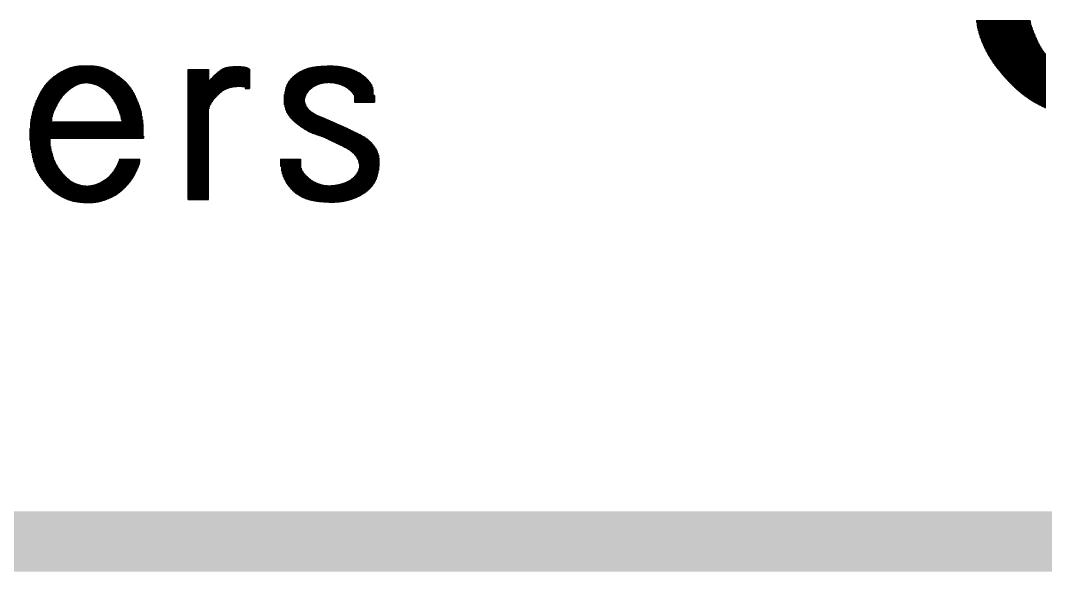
# Model space of a CAD drawing. Extents: x -58 to 5689, y 67 to 4123.
# Drawn here: x 5394.2 to 5479.4, y 262.1 to 307.9 of the extents above; entities that cross this region are included whole.
import ezdxf
from ezdxf.enums import TextEntityAlignment as Align

# ---------------------------------------------------------------- set-up
doc = ezdxf.new("R2010")
doc.units = 0
doc.header["$LTSCALE"] = 30
doc.header["$MEASUREMENT"] = 0
doc.layers.get('0').update_dxf_attribs({"linetype": 'CONTINUOUS'})
doc.layers.add('RLA-FORMATO', color=7, linetype='CONTINUOUS')
doc.layers.add('RLA-LOGO', color=7, linetype='CONTINUOUS')
doc.styles.add('ROMAND', font='romand', dxfattribs={"height": 31.5})
doc.styles.add('ROMANS', font='romans.shx', dxfattribs={"height": 11.25})

# ---------------------------------------------------------------- blocks, each defined once
blk = doc.blocks.new('A$C459C3EB4')
at = {"layer": 'RLA-LOGO', "color": 8, "true_color": 0x707070}
for p, q in [((584.284, -61.384), (588.748, -61.384)), ((584.298, -61.384), (584.298, -61.554)), ((584.343, -61.384), (584.343, -61.851)), ((584.388, -61.384), (584.388, -62.063)), ((584.433, -61.384), (584.433, -62.242)), ((584.478, -61.384), (584.478, -62.403)), ((584.523, -61.384), (584.523, -62.552)), ((584.568, -61.384), (584.568, -62.691)), ((584.613, -61.384), (584.613, -62.823)), ((584.658, -61.384), (584.658, -62.947)), ((584.703, -61.384), (584.703, -63.065)), ((584.748, -61.384), (584.748, -63.179)), ((584.793, -61.384), (584.793, -63.287)), ((584.838, -61.384), (584.838, -63.392)), ((584.883, -61.384), (584.883, -63.493)), ((584.928, -61.384), (584.928, -63.591)), ((584.973, -61.384), (584.973, -63.686)), ((585.018, -61.384), (585.018, -63.778)), ((585.063, -61.384), (585.063, -63.868)), ((585.108, -61.384), (585.108, -63.955)), ((585.153, -61.384), (585.153, -64.04)), ((585.198, -61.384), (585.198, -64.123)), ((585.243, -61.384), (585.243, -64.204)), ((585.288, -61.384), (585.288, -64.284)), ((585.333, -61.384), (585.333, -64.361)), ((585.378, -61.384), (585.378, -64.437)), ((585.423, -61.384), (585.423, -64.511)), ((585.468, -61.384), (585.468, -64.584)), ((585.513, -61.384), (585.513, -64.655)), ((585.558, -61.384), (585.558, -64.724)), ((585.603, -61.384), (585.603, -64.792)), ((585.648, -61.384), (585.648, -64.859)), ((585.693, -61.384), (585.693, -64.925)), ((585.738, -61.384), (585.738, -64.989)), ((585.783, -61.384), (585.783, -65.052)), ((585.828, -61.384), (585.828, -65.115)), ((585.873, -61.384), (585.873, -65.176)), ((585.918, -61.384), (585.918, -65.236)), ((585.963, -61.384), (585.963, -65.296)), ((586.008, -61.384), (586.008, -65.354)), ((586.053, -61.384), (586.053, -65.412)), ((586.098, -61.384), (586.098, -65.469)), ((586.143, -61.384), (586.143, -65.526)), ((586.188, -61.384), (586.188, -65.581)), ((586.233, -61.384), (586.233, -65.636)), ((586.278, -61.384), (586.278, -65.691)), ((586.323, -61.384), (586.323, -65.745)), ((586.368, -61.384), (586.368, -65.798)), ((586.413, -61.384), (586.413, -65.85)), ((586.458, -61.384), (586.458, -65.903)), ((586.503, -61.384), (586.503, -65.954)), ((586.548, -61.384), (586.548, -66.005)), ((586.593, -61.384), (586.593, -66.056)), ((586.638, -61.384), (586.638, -66.106)), ((586.683, -61.384), (586.683, -66.156)), ((586.728, -61.384), (586.728, -66.206)), ((586.773, -61.384), (586.773, -66.255)), ((586.818, -61.384), (586.818, -66.303)), ((586.863, -61.384), (586.863, -66.352)), ((586.908, -61.384), (586.908, -66.4)), ((586.953, -61.384), (586.953, -66.448)), ((586.998, -61.384), (586.998, -66.495)), ((587.043, -61.384), (587.043, -66.542)), ((587.088, -61.384), (587.088, -66.588)), ((587.133, -61.384), (587.133, -66.634)), ((587.178, -61.384), (587.178, -66.68)), ((587.223, -61.384), (587.223, -66.725)), ((587.268, -61.384), (587.268, -66.77)), ((587.313, -61.384), (587.313, -66.815)), ((587.358, -61.384), (587.358, -66.859)), ((587.403, -61.384), (587.403, -66.902)), ((587.448, -61.384), (587.448, -66.945)), ((587.493, -61.384), (587.493, -66.988)), ((587.538, -61.384), (587.538, -67.03)), ((587.583, -61.384), (587.583, -67.071)), ((587.628, -61.384), (587.628, -67.112)), ((587.673, -61.384), (587.673, -67.153)), ((587.718, -61.384), (587.718, -67.193)), ((587.763, -61.384), (587.763, -67.233)), ((587.808, -61.384), (587.808, -67.272)), ((587.853, -61.384), (587.853, -67.31)), ((587.898, -61.384), (587.898, -67.348)), ((587.943, -61.384), (587.943, -67.386)), ((587.988, -61.384), (587.988, -67.423)), ((588.033, -61.384), (588.033, -67.459)), ((588.078, -61.384), (588.078, -67.495)), ((588.123, -61.384), (588.123, -67.53)), ((588.168, -61.384), (588.168, -67.565)), ((588.213, -61.384), (588.213, -67.599)), ((588.258, -61.384), (588.258, -67.633)), ((588.303, -61.384), (588.303, -67.667)), ((588.348, -61.384), (588.348, -67.699)), ((588.393, -61.384), (588.393, -67.732)), ((588.438, -61.384), (588.438, -67.764)), ((588.483, -61.384), (588.483, -67.796)), ((588.528, -61.384), (588.528, -67.827)), ((588.573, -61.384), (588.573, -67.858)), ((588.618, -61.384), (588.618, -67.888)), ((588.663, -61.384), (588.663, -67.918)), ((588.708, -61.384), (588.708, -67.948)), ((588.753, -61.418), (588.753, -67.977)), ((588.798, -61.641), (588.798, -68.006)), ((588.843, -61.808), (588.843, -68.034)), ((588.888, -61.95), (588.888, -68.063)), ((588.933, -62.078), (588.933, -68.09)), ((588.978, -62.197), (588.978, -68.118)), ((589.023, -62.31), (589.023, -68.145)), ((589.068, -62.419), (589.068, -68.172)), ((589.113, -62.526), (589.113, -68.198)), ((589.158, -62.632), (589.158, -68.225)), ((589.203, -62.737), (589.203, -68.25)), ((589.248, -62.841), (589.248, -68.276)), ((589.293, -62.943), (589.293, -68.301)), ((589.338, -63.042), (589.338, -68.326)), ((589.383, -63.139), (589.383, -68.351)), ((589.428, -63.232), (589.428, -68.375)), ((589.473, -63.323), (589.473, -68.4)), ((589.518, -63.41), (589.518, -68.423)), ((589.563, -63.494), (589.563, -68.447)), ((589.608, -63.575), (589.608, -68.47)), ((589.653, -63.652), (589.653, -68.493)), ((589.698, -63.726), (589.698, -68.516)), ((589.743, -63.797), (589.743, -68.539)), ((589.788, -63.864), (589.788, -68.561)), ((589.833, -63.929), (589.833, -68.583)), ((589.878, -63.991), (589.878, -68.605)), ((589.923, -64.051), (589.923, -68.626)), ((589.968, -64.109), (589.968, -68.648)), ((590.013, -64.164), (590.013, -68.669)), ((508.095, -65.664), (508.095, -67.888)), ((508.14, -65.638), (508.14, -67.826)), ((508.185, -65.613), (508.185, -67.767)), ((508.23, -65.589), (508.23, -67.711)), ((508.275, -65.565), (508.275, -67.657)), ((508.32, -65.542), (508.32, -67.605)), ((508.365, -65.519), (508.365, -67.556)), ((508.41, -65.497), (508.41, -67.508)), ((508.455, -65.475), (508.455, -67.462)), ((508.5, -65.454), (508.5, -67.417)), ((508.545, -65.434), (508.545, -67.374)), ((508.59, -65.414), (508.59, -67.333)), ((508.635, -65.395), (508.635, -67.292)), ((508.68, -65.376), (508.68, -67.254)), ((508.725, -65.358), (508.725, -67.216)), ((508.77, -65.341), (508.77, -67.18)), ((508.815, -65.324), (508.815, -67.145)), ((508.86, -65.308), (508.86, -67.111)), ((508.905, -65.293), (508.905, -67.077)), ((508.95, -65.278), (508.95, -67.045)), ((508.995, -65.265), (508.995, -67.014)), ((509.04, -65.251), (509.04, -66.984)), ((509.085, -65.239), (509.085, -66.955)), ((509.13, -65.227), (509.13, -66.927)), ((509.175, -65.216), (509.175, -66.9)), ((509.22, -65.206), (509.22, -66.874)), ((509.265, -65.196), (509.265, -66.85)), ((509.31, -65.187), (509.31, -66.826)), ((509.355, -65.178), (509.355, -66.803)), ((509.4, -65.17), (509.4, -66.782)), ((509.445, -65.163), (509.445, -66.762)), ((509.49, -65.156), (509.49, -66.743)), ((509.535, -65.15), (509.535, -66.725)), ((509.58, -65.145), (509.58, -66.709)), ((509.625, -65.14), (509.625, -66.693)), ((509.67, -65.135), (509.67, -66.679)), ((509.715, -65.131), (509.715, -66.667)), ((509.76, -65.127), (509.76, -66.655)), ((509.805, -65.124), (509.805, -66.645)), ((509.85, -65.121), (509.85, -66.636)), ((509.895, -65.119), (509.895, -66.629)), ((509.94, -65.117), (509.94, -66.622)), ((509.985, -65.116), (509.985, -66.617)), ((510.03, -65.115), (510.03, -66.612)), ((510.075, -65.114), (510.075, -66.609)), ((510.12, -65.114), (510.12, -66.607)), ((510.165, -65.114), (510.165, -66.606)), ((510.21, -65.114), (510.21, -66.606)), ((510.255, -65.115), (510.255, -66.606)), ((510.3, -65.116), (510.3, -66.608)), ((510.345, -65.117), (510.345, -66.611)), ((510.39, -65.119), (510.39, -66.614)), ((510.435, -65.12), (510.435, -66.619)), ((510.48, -65.122), (510.48, -66.624)), ((510.525, -65.124), (510.525, -66.63)), ((510.57, -65.126), (510.57, -66.637)), ((510.615, -65.129), (510.615, -66.645)), ((510.66, -65.131), (510.66, -66.654)), ((510.705, -65.134), (510.705, -66.664)), ((510.75, -65.138), (510.75, -66.675)), ((510.795, -65.141), (510.795, -66.686)), ((510.84, -65.145), (510.84, -66.698)), ((510.885, -65.149), (510.885, -66.712)), ((510.93, -65.154), (510.93, -66.726)), ((510.975, -65.159), (510.975, -66.741)), ((511.02, -65.165), (511.02, -66.757)), ((511.065, -65.171), (511.065, -66.774)), ((511.11, -65.178), (511.11, -66.792)), ((511.155, -65.185), (511.155, -66.811)), ((511.2, -65.193), (511.2, -66.831)), ((511.245, -65.202), (511.245, -66.852)), ((511.29, -65.211), (511.29, -66.874)), ((511.335, -65.221), (511.335, -66.897)), ((511.38, -65.232), (511.38, -66.922)), ((511.425, -65.244), (511.425, -66.947)), ((511.47, -65.256), (511.47, -66.974)), ((511.515, -65.27), (511.515, -67.002)), ((511.56, -65.284), (511.56, -67.032)), ((511.605, -65.298), (511.605, -67.063)), ((511.65, -65.314), (511.65, -67.095)), ((511.695, -65.33), (511.695, -67.129)), ((511.74, -65.347), (511.74, -67.164)), ((511.785, -65.365), (511.785, -67.201)), ((511.83, -65.384), (511.83, -67.239)), ((511.875, -65.403), (511.875, -67.279)), ((511.92, -65.423), (511.92, -67.321)), ((511.965, -65.444), (511.965, -67.364)), ((512.01, -65.465), (512.01, -67.409)), ((512.055, -65.488), (512.055, -67.456)), ((512.1, -65.51), (512.1, -67.505)), ((512.145, -65.534), (512.145, -67.556)), ((512.19, -65.558), (512.19, -67.608)), ((512.235, -65.583), (512.235, -67.663)), ((512.28, -65.608), (512.28, -67.72)), ((512.325, -65.635), (512.325, -67.779)), ((512.37, -65.661), (512.37, -67.84)), ((518.703, -76.288), (518.703, -65.452)), ((518.703, -65.452), (520.385, -65.452)), ((518.708, -65.452), (518.708, -76.288)), ((518.753, -65.452), (518.753, -76.288)), ((518.798, -65.452), (518.798, -76.288)), ((518.843, -65.452), (518.843, -76.288)), ((518.888, -65.452), (518.888, -76.288)), ((518.933, -65.452), (518.933, -76.288)), ((518.978, -65.452), (518.978, -76.288)), ((519.023, -65.452), (519.023, -76.288)), ((519.068, -65.452), (519.068, -76.288)), ((519.113, -65.452), (519.113, -76.288)), ((519.158, -65.452), (519.158, -76.288)), ((519.203, -65.452), (519.203, -76.288)), ((519.248, -65.452), (519.248, -76.288)), ((519.293, -65.452), (519.293, -76.288)), ((519.338, -65.452), (519.338, -76.288)), ((519.383, -65.452), (519.383, -76.288)), ((519.428, -65.452), (519.428, -76.288)), ((519.473, -65.452), (519.473, -76.288)), ((519.518, -65.452), (519.518, -76.288)), ((519.563, -65.452), (519.563, -76.288)), ((519.608, -65.452), (519.608, -76.288)), ((519.653, -65.452), (519.653, -76.288)), ((519.698, -65.452), (519.698, -76.288)), ((519.743, -65.452), (519.743, -76.288)), ((519.788, -65.452), (519.788, -76.288)), ((519.833, -65.452), (519.833, -76.288)), ((519.878, -65.452), (519.878, -76.288)), ((519.923, -65.452), (519.923, -76.288)), ((519.968, -65.452), (519.968, -76.288)), ((520.013, -65.452), (520.013, -76.288)), ((520.058, -65.452), (520.058, -76.288)), ((520.103, -65.452), (520.103, -76.288)), ((520.148, -65.452), (520.148, -76.288)), ((520.193, -65.452), (520.193, -76.288)), ((520.238, -65.452), (520.238, -76.288)), ((520.283, -65.452), (520.283, -76.288)), ((520.328, -65.452), (520.328, -76.288)), ((520.373, -65.452), (520.373, -76.288)), ((520.385, -65.452), (520.385, -66.502)), ((521.183, -65.666), (521.183, -67.574)), ((521.228, -65.63), (521.228, -67.531)), ((521.273, -65.595), (521.273, -67.49)), ((521.318, -65.561), (521.318, -67.45)), ((521.363, -65.528), (521.363, -67.411)), ((521.408, -65.497), (521.408, -67.374)), ((521.453, -65.466), (521.453, -67.339)), ((521.498, -65.437), (521.498, -67.305)), ((521.543, -65.41), (521.543, -67.273)), ((521.588, -65.385), (521.588, -67.243)), ((521.633, -65.361), (521.633, -67.215)), ((521.678, -65.34), (521.678, -67.188)), ((521.723, -65.322), (521.723, -67.163)), ((521.768, -65.305), (521.768, -67.14)), ((521.813, -65.29), (521.813, -67.118)), ((521.858, -65.277), (521.858, -67.098)), ((521.903, -65.266), (521.903, -67.08)), ((521.948, -65.256), (521.948, -67.062)), ((521.993, -65.247), (521.993, -67.046)), ((522.038, -65.238), (522.038, -67.031)), ((522.083, -65.231), (522.083, -67.018)), ((522.128, -65.225), (522.128, -67.005)), ((522.173, -65.219), (522.173, -66.994)), ((522.218, -65.214), (522.218, -66.983)), ((522.263, -65.209), (522.263, -66.974)), ((522.308, -65.205), (522.308, -66.965)), ((522.353, -65.201), (522.353, -66.957)), ((522.398, -65.198), (522.398, -66.95)), ((522.443, -65.195), (522.443, -66.943)), ((522.488, -65.193), (522.488, -66.937)), ((522.533, -65.191), (522.533, -66.932)), ((522.578, -65.189), (522.578, -66.927)), ((522.623, -65.188), (522.623, -66.923)), ((522.668, -65.187), (522.668, -66.919)), ((522.713, -65.187), (522.713, -66.916)), ((522.758, -65.187), (522.758, -66.913)), ((522.803, -65.188), (522.803, -66.911)), ((522.848, -65.189), (522.848, -66.909)), ((522.893, -65.19), (522.893, -66.908)), ((522.938, -65.192), (522.938, -66.907)), ((522.983, -65.194), (522.983, -66.907)), ((523.028, -65.197), (523.028, -66.908)), ((523.073, -65.2), (523.073, -66.909)), ((523.118, -65.203), (523.118, -66.911)), ((523.163, -65.208), (523.163, -66.913)), ((523.208, -65.213), (523.208, -66.917)), ((523.253, -65.218), (523.253, -66.921)), ((523.298, -65.224), (523.298, -66.926)), ((523.343, -65.232), (523.343, -66.933)), ((523.388, -65.24), (523.388, -66.943)), ((523.433, -65.249), (523.433, -66.955)), ((523.478, -65.26), (523.478, -67.051)), ((523.523, -65.272), (523.523, -67.051)), ((523.568, -65.286), (523.568, -67.051)), ((523.613, -65.304), (523.613, -67.051)), ((523.658, -65.326), (523.658, -67.051)), ((523.703, -65.354), (523.703, -67.051)), ((523.748, -65.388), (523.748, -67.051)), ((523.793, -65.429), (523.793, -67.051)), ((523.796, -67.051), (523.796, -65.431)), ((527.961, -65.661), (527.961, -70.155)), ((528.006, -65.635), (528.006, -70.189)), ((528.051, -65.61), (528.051, -70.222)), ((528.096, -65.586), (528.096, -70.255)), ((528.141, -65.562), (528.141, -70.287)), ((528.186, -65.54), (528.186, -70.318)), ((528.231, -65.518), (528.231, -70.349)), ((528.276, -65.497), (528.276, -70.379)), ((528.321, -65.477), (528.321, -70.409)), ((528.366, -65.458), (528.366, -70.438)), ((528.411, -65.439), (528.411, -67.844)), ((528.456, -65.422), (528.456, -67.668)), ((528.501, -65.405), (528.501, -67.559)), ((528.546, -65.389), (528.546, -67.474)), ((528.591, -65.373), (528.591, -67.402)), ((528.636, -65.358), (528.636, -67.34)), ((528.681, -65.345), (528.681, -67.284)), ((528.726, -65.331), (528.726, -67.234)), ((528.771, -65.319), (528.771, -67.187)), ((528.816, -65.307), (528.816, -67.144)), ((528.861, -65.296), (528.861, -67.104)), ((528.906, -65.285), (528.906, -67.067)), ((528.951, -65.275), (528.951, -67.031)), ((528.996, -65.266), (528.996, -66.998)), ((529.041, -65.257), (529.041, -66.967)), ((529.086, -65.249), (529.086, -66.937)), ((529.131, -65.241), (529.131, -66.909)), ((529.176, -65.233), (529.176, -66.883)), ((529.221, -65.226), (529.221, -66.858)), ((529.266, -65.22), (529.266, -66.834)), ((529.311, -65.214), (529.311, -66.812)), ((529.356, -65.208), (529.356, -66.791)), ((529.401, -65.202), (529.401, -66.772)), ((529.446, -65.197), (529.446, -66.753)), ((529.491, -65.192), (529.491, -66.736)), ((529.536, -65.188), (529.536, -66.719)), ((529.581, -65.184), (529.581, -66.704)), ((529.626, -65.18), (529.626, -66.69)), ((529.671, -65.176), (529.671, -66.677)), ((529.716, -65.172), (529.716, -66.665)), ((529.761, -65.169), (529.761, -66.653)), ((529.806, -65.165), (529.806, -66.643)), ((529.851, -65.162), (529.851, -66.633)), ((529.896, -65.159), (529.896, -66.625)), ((529.941, -65.157), (529.941, -66.617)), ((529.986, -65.154), (529.986, -66.61)), ((530.031, -65.151), (530.031, -66.604)), ((530.076, -65.149), (530.076, -66.599)), ((530.121, -65.147), (530.121, -66.594)), ((530.166, -65.145), (530.166, -66.59)), ((530.211, -65.143), (530.211, -66.587)), ((530.256, -65.142), (530.256, -66.585)), ((530.301, -65.141), (530.301, -66.583)), ((530.346, -65.14), (530.346, -66.582)), ((530.391, -65.139), (530.391, -66.582)), ((530.436, -65.138), (530.436, -66.583)), ((530.481, -65.138), (530.481, -66.584)), ((530.526, -65.138), (530.526, -66.586)), ((530.571, -65.139), (530.571, -66.588)), ((530.616, -65.139), (530.616, -66.592)), ((530.661, -65.14), (530.661, -66.596)), ((530.706, -65.141), (530.706, -66.6)), ((530.751, -65.143), (530.751, -66.605)), ((530.796, -65.145), (530.796, -66.611)), ((530.841, -65.147), (530.841, -66.618)), ((530.886, -65.15), (530.886, -66.625)), ((530.931, -65.153), (530.931, -66.633)), ((530.976, -65.156), (530.976, -66.641)), ((531.021, -65.16), (531.021, -66.65)), ((531.066, -65.164), (531.066, -66.66)), ((531.111, -65.169), (531.111, -66.67)), ((531.156, -65.174), (531.156, -66.682)), ((531.201, -65.179), (531.201, -66.693)), ((531.246, -65.185), (531.246, -66.706)), ((531.291, -65.191), (531.291, -66.719)), ((531.336, -65.197), (531.336, -66.733)), ((531.381, -65.204), (531.381, -66.748)), ((531.426, -65.211), (531.426, -66.764)), ((531.471, -65.219), (531.471, -66.78)), ((531.516, -65.227), (531.516, -66.798)), ((531.561, -65.235), (531.561, -66.817)), ((531.606, -65.244), (531.606, -66.837)), ((531.651, -65.254), (531.651, -66.858)), ((531.696, -65.263), (531.696, -66.88)), ((531.741, -65.274), (531.741, -66.903)), ((531.786, -65.284), (531.786, -66.928)), ((531.831, -65.295), (531.831, -66.955)), ((531.876, -65.307), (531.876, -66.983)), ((531.921, -65.319), (531.921, -67.012)), ((531.966, -65.331), (531.966, -67.044)), ((532.011, -65.344), (532.011, -67.077)), ((532.056, -65.357), (532.056, -67.113)), ((532.101, -65.371), (532.101, -67.151)), ((532.146, -65.385), (532.146, -67.191)), ((532.191, -65.4), (532.191, -67.234)), ((532.236, -65.415), (532.236, -67.279)), ((532.281, -65.431), (532.281, -67.328)), ((532.326, -65.447), (532.326, -67.379)), ((532.371, -65.464), (532.371, -67.434)), ((532.416, -65.482), (532.416, -67.493)), ((532.461, -65.5), (532.461, -67.557)), ((532.506, -65.519), (532.506, -67.627)), ((532.551, -65.538), (532.551, -67.706)), ((532.596, -65.559), (532.596, -68.176)), ((532.641, -65.58), (532.641, -68.176)), ((532.686, -65.601), (532.686, -68.176)), ((532.731, -65.624), (532.731, -68.176)), ((532.776, -65.647), (532.776, -68.176)), ((507.015, -66.505), (507.015, -75.187)), ((507.06, -66.458), (507.06, -75.235)), ((507.105, -66.413), (507.105, -75.281)), ((507.15, -66.369), (507.15, -75.327)), ((507.195, -66.326), (507.195, -75.371)), ((507.24, -66.285), (507.24, -71.179)), ((507.285, -66.244), (507.285, -71.179)), ((507.33, -66.205), (507.33, -69.722)), ((507.375, -66.167), (507.375, -69.408)), ((507.42, -66.129), (507.42, -69.228)), ((507.465, -66.093), (507.465, -69.091)), ((507.51, -66.057), (507.51, -68.975)), ((507.555, -66.023), (507.555, -68.872)), ((507.6, -65.989), (507.6, -68.776)), ((507.645, -65.956), (507.645, -68.684)), ((507.69, -65.923), (507.69, -68.593)), ((507.735, -65.892), (507.735, -68.503)), ((507.78, -65.861), (507.78, -68.415)), ((507.825, -65.831), (507.825, -68.33)), ((507.87, -65.801), (507.87, -68.248)), ((507.915, -65.773), (507.915, -68.169)), ((507.96, -65.744), (507.96, -68.094)), ((508.005, -65.717), (508.005, -68.022)), ((508.05, -65.69), (508.05, -67.953)), ((512.415, -65.689), (512.415, -67.904)), ((512.46, -65.716), (512.46, -67.97)), ((512.505, -65.745), (512.505, -68.039)), ((512.55, -65.774), (512.55, -68.11)), ((512.595, -65.803), (512.595, -68.185)), ((512.64, -65.833), (512.64, -68.263)), ((512.685, -65.863), (512.685, -68.345)), ((512.73, -65.894), (512.73, -68.431)), ((512.775, -65.925), (512.775, -68.522)), ((512.82, -65.956), (512.82, -68.619)), ((512.865, -65.988), (512.865, -68.722)), ((512.91, -66.021), (512.91, -68.834)), ((512.955, -66.054), (512.955, -68.956)), ((513, -66.087), (513, -69.092)), ((513.045, -66.121), (513.045, -69.247)), ((513.09, -66.156), (513.09, -69.424)), ((513.135, -66.192), (513.135, -69.618)), ((513.18, -66.228), (513.18, -71.179)), ((513.225, -66.265), (513.225, -71.179)), ((513.27, -66.303), (513.27, -71.179)), ((513.315, -66.342), (513.315, -71.179)), ((513.36, -66.383), (513.36, -71.179)), ((513.405, -66.424), (513.405, -71.179)), ((513.45, -66.466), (513.45, -71.179)), ((513.495, -66.51), (513.495, -71.179)), ((520.418, -66.449), (520.418, -68.744)), ((520.463, -66.386), (520.463, -68.58)), ((520.508, -66.329), (520.508, -68.461)), ((520.553, -66.276), (520.553, -68.363)), ((520.598, -66.223), (520.598, -68.28)), ((520.643, -66.173), (520.643, -68.205)), ((520.688, -66.124), (520.688, -68.138)), ((520.733, -66.077), (520.733, -68.075)), ((520.778, -66.031), (520.778, -68.017)), ((520.823, -65.986), (520.823, -67.961)), ((520.868, -65.942), (520.868, -67.908)), ((520.913, -65.9), (520.913, -67.857)), ((520.958, -65.858), (520.958, -67.807)), ((521.003, -65.818), (521.003, -67.758)), ((521.048, -65.779), (521.048, -67.711)), ((521.093, -65.74), (521.093, -67.664)), ((521.138, -65.703), (521.138, -67.618)), ((527.061, -66.462), (527.061, -69.294)), ((527.106, -66.398), (527.106, -69.357)), ((527.151, -66.339), (527.151, -69.415)), ((527.196, -66.285), (527.196, -69.47)), ((527.241, -66.234), (527.241, -69.522)), ((527.286, -66.186), (527.286, -69.572)), ((527.331, -66.141), (527.331, -69.619)), ((527.376, -66.098), (527.376, -69.664)), ((527.421, -66.057), (527.421, -69.708)), ((527.466, -66.017), (527.466, -69.751)), ((527.511, -65.979), (527.511, -69.792)), ((527.556, -65.942), (527.556, -69.831)), ((527.601, -65.906), (527.601, -69.87)), ((527.646, -65.872), (527.646, -69.908)), ((527.691, -65.839), (527.691, -69.945)), ((527.736, -65.806), (527.736, -69.982)), ((527.781, -65.775), (527.781, -70.017)), ((527.826, -65.745), (527.826, -70.052)), ((527.871, -65.716), (527.871, -70.087)), ((527.916, -65.688), (527.916, -70.121)), ((532.821, -65.671), (532.821, -68.176)), ((532.866, -65.696), (532.866, -68.176)), ((532.911, -65.722), (532.911, -68.176)), ((532.956, -65.749), (532.956, -68.176)), ((533.001, -65.777), (533.001, -68.176)), ((533.046, -65.807), (533.046, -68.176)), ((533.091, -65.837), (533.091, -68.176)), ((533.136, -65.869), (533.136, -68.176)), ((533.181, -65.901), (533.181, -68.176)), ((533.226, -65.935), (533.226, -68.176)), ((533.271, -65.971), (533.271, -68.176)), ((533.316, -66.007), (533.316, -68.176)), ((533.361, -66.045), (533.361, -68.176)), ((533.406, -66.084), (533.406, -68.176)), ((533.451, -66.125), (533.451, -68.176)), ((533.496, -66.167), (533.496, -68.176)), ((533.541, -66.21), (533.541, -68.176)), ((533.586, -66.256), (533.586, -68.176)), ((533.631, -66.303), (533.631, -68.176)), ((533.676, -66.352), (533.676, -68.176)), ((533.721, -66.404), (533.721, -68.176)), ((533.766, -66.457), (533.766, -68.176)), ((533.811, -66.514), (533.811, -68.176)), ((506.43, -67.324), (506.43, -74.44)), ((506.475, -67.245), (506.475, -74.507)), ((506.52, -67.168), (506.52, -74.572)), ((506.565, -67.094), (506.565, -74.635)), ((506.61, -67.023), (506.61, -74.697)), ((506.655, -66.955), (506.655, -74.757)), ((506.7, -66.89), (506.7, -74.815)), ((506.745, -66.828), (506.745, -74.872)), ((506.79, -66.768), (506.79, -74.928)), ((506.835, -66.711), (506.835, -74.982)), ((506.88, -66.657), (506.88, -75.035)), ((506.925, -66.605), (506.925, -75.087)), ((506.97, -66.554), (506.97, -75.137)), ((513.54, -66.556), (513.54, -71.179)), ((513.585, -66.603), (513.585, -71.179)), ((513.63, -66.652), (513.63, -71.179)), ((513.675, -66.703), (513.675, -71.179)), ((513.72, -66.756), (513.72, -71.179)), ((513.765, -66.811), (513.765, -71.179)), ((513.81, -66.868), (513.81, -71.179)), ((513.855, -66.928), (513.855, -71.179)), ((513.9, -66.99), (513.9, -71.179)), ((513.945, -67.055), (513.945, -71.179)), ((513.99, -67.123), (513.99, -71.179)), ((514.035, -67.193), (514.035, -71.179)), ((514.08, -67.267), (514.08, -71.179)), ((514.125, -67.344), (514.125, -71.179)), ((523.459, -66.965), (523.459, -67.051)), ((523.459, -67.051), (523.796, -67.051)), ((526.746, -67.279), (526.746, -68.608)), ((526.791, -67.084), (526.791, -68.756)), ((526.836, -66.932), (526.836, -68.877)), ((526.881, -66.807), (526.881, -68.98)), ((526.926, -66.702), (526.926, -69.071)), ((526.971, -66.612), (526.971, -69.153)), ((527.016, -66.532), (527.016, -69.226)), ((533.856, -66.575), (533.856, -68.176)), ((533.901, -66.641), (533.901, -68.176)), ((533.946, -66.717), (533.946, -68.176)), ((533.991, -66.807), (533.991, -68.176)), ((534.036, -66.925), (534.036, -68.176)), ((534.081, -67.108), (534.081, -68.176)), ((506.025, -68.159), (506.025, -73.671)), ((506.07, -68.052), (506.07, -73.779)), ((506.115, -67.949), (506.115, -73.88)), ((506.16, -67.851), (506.16, -73.974)), ((506.205, -67.756), (506.205, -74.062)), ((506.25, -67.665), (506.25, -74.145)), ((506.295, -67.576), (506.295, -74.223)), ((506.34, -67.49), (506.34, -74.299)), ((506.385, -67.406), (506.385, -74.371)), ((514.17, -67.424), (514.17, -71.179)), ((514.215, -67.508), (514.215, -71.179)), ((514.26, -67.596), (514.26, -71.179)), ((514.305, -67.688), (514.305, -71.179)), ((514.35, -67.786), (514.35, -71.179)), ((514.395, -67.89), (514.395, -71.179)), ((514.44, -68.001), (514.44, -71.179)), ((514.485, -68.118), (514.485, -71.179)), ((526.701, -67.554), (526.701, -68.401)), ((528.411, -68.213), (528.411, -70.467)), ((532.554, -67.712), (532.554, -68.176)), ((532.554, -68.176), (534.219, -68.176)), ((534.219, -67.612), (534.117, -67.612)), ((534.126, -67.612), (534.126, -68.176)), ((534.171, -67.612), (534.171, -68.176)), ((534.216, -67.612), (534.216, -68.176)), ((534.219, -68.176), (534.219, -67.612)), ((505.755, -68.957), (505.755, -72.805)), ((505.8, -68.798), (505.8, -72.982)), ((505.845, -68.652), (505.845, -73.144)), ((505.89, -68.516), (505.89, -73.292)), ((505.935, -68.39), (505.935, -73.429)), ((505.98, -68.271), (505.98, -73.555)), ((514.53, -68.238), (514.53, -71.179)), ((514.575, -68.353), (514.575, -71.179)), ((514.62, -68.464), (514.62, -71.179)), ((514.665, -68.578), (514.665, -71.179)), ((514.71, -68.706), (514.71, -71.179)), ((514.755, -68.863), (514.755, -71.179)), ((514.8, -69.066), (514.8, -71.179)), ((520.393, -76.288), (520.393, -68.896)), ((528.456, -68.384), (528.456, -70.494)), ((528.501, -68.488), (528.501, -70.522)), ((528.546, -68.568), (528.546, -70.548)), ((528.591, -68.635), (528.591, -70.574)), ((528.636, -68.694), (528.636, -70.598)), ((528.681, -68.746), (528.681, -70.622)), ((528.726, -68.794), (528.726, -70.646)), ((528.771, -68.837), (528.771, -70.668)), ((528.816, -68.878), (528.816, -70.69)), ((528.861, -68.916), (528.861, -70.711)), ((528.906, -68.951), (528.906, -70.731)), ((528.951, -68.985), (528.951, -70.75)), ((528.996, -69.017), (528.996, -70.769)), ((529.041, -69.047), (529.041, -70.787)), ((529.086, -69.076), (529.086, -70.804)), ((505.575, -69.872), (505.575, -71.843)), ((505.62, -69.564), (505.62, -72.15)), ((505.665, -69.329), (505.665, -72.398)), ((505.71, -69.132), (505.71, -72.612)), ((507.326, -69.828), (513.172, -69.828)), ((507.33, -69.828), (507.33, -71.179)), ((507.375, -69.828), (507.375, -71.179)), ((507.42, -69.828), (507.42, -71.179)), ((507.465, -69.828), (507.465, -71.179)), ((507.51, -69.828), (507.51, -71.179)), ((507.555, -69.828), (507.555, -71.179)), ((507.6, -69.828), (507.6, -71.179)), ((507.645, -69.828), (507.645, -71.179)), ((507.69, -69.828), (507.69, -71.179)), ((507.735, -69.828), (507.735, -71.179)), ((507.78, -69.828), (507.78, -71.179)), ((507.825, -69.828), (507.825, -71.179)), ((507.87, -69.828), (507.87, -71.179)), ((507.915, -69.828), (507.915, -71.179)), ((507.96, -69.828), (507.96, -71.179)), ((508.005, -69.828), (508.005, -71.179)), ((508.05, -69.828), (508.05, -71.179)), ((508.095, -69.828), (508.095, -71.179)), ((508.14, -69.828), (508.14, -71.179)), ((508.185, -69.828), (508.185, -71.179)), ((508.23, -69.828), (508.23, -71.179)), ((508.275, -69.828), (508.275, -71.179)), ((508.32, -69.828), (508.32, -71.179)), ((508.365, -69.828), (508.365, -71.179)), ((508.41, -69.828), (508.41, -71.179)), ((508.455, -69.828), (508.455, -71.179)), ((508.5, -69.828), (508.5, -71.179)), ((508.545, -69.828), (508.545, -71.179)), ((508.59, -69.828), (508.59, -71.179)), ((508.635, -69.828), (508.635, -71.179)), ((508.68, -69.828), (508.68, -71.179)), ((508.725, -69.828), (508.725, -71.179)), ((508.77, -69.828), (508.77, -71.179)), ((508.815, -69.828), (508.815, -71.179)), ((508.86, -69.828), (508.86, -71.179)), ((508.905, -69.828), (508.905, -71.179)), ((508.95, -69.828), (508.95, -71.179)), ((508.995, -69.828), (508.995, -71.179)), ((509.04, -69.828), (509.04, -71.179)), ((509.085, -69.828), (509.085, -71.179)), ((509.13, -69.828), (509.13, -71.179)), ((509.175, -69.828), (509.175, -71.179)), ((509.22, -69.828), (509.22, -71.179)), ((509.265, -69.828), (509.265, -71.179)), ((509.31, -69.828), (509.31, -71.179)), ((509.355, -69.828), (509.355, -71.179)), ((509.4, -69.828), (509.4, -71.179)), ((509.445, -69.828), (509.445, -71.179)), ((509.49, -69.828), (509.49, -71.179)), ((509.535, -69.828), (509.535, -71.179)), ((509.58, -69.828), (509.58, -71.179)), ((509.625, -69.828), (509.625, -71.179)), ((509.67, -69.828), (509.67, -71.179)), ((509.715, -69.828), (509.715, -71.179)), ((509.76, -69.828), (509.76, -71.179)), ((509.805, -69.828), (509.805, -71.179)), ((509.85, -69.828), (509.85, -71.179)), ((509.895, -69.828), (509.895, -71.179)), ((509.94, -69.828), (509.94, -71.179)), ((509.985, -69.828), (509.985, -71.179)), ((510.03, -69.828), (510.03, -71.179)), ((510.075, -69.828), (510.075, -71.179)), ((510.12, -69.828), (510.12, -71.179)), ((510.165, -69.828), (510.165, -71.179)), ((510.21, -69.828), (510.21, -71.179)), ((510.255, -69.828), (510.255, -71.179)), ((510.3, -69.828), (510.3, -71.179)), ((510.345, -69.828), (510.345, -71.179)), ((510.39, -69.828), (510.39, -71.179)), ((510.435, -69.828), (510.435, -71.179)), ((510.48, -69.828), (510.48, -71.179)), ((510.525, -69.828), (510.525, -71.179)), ((510.57, -69.828), (510.57, -71.179)), ((510.615, -69.828), (510.615, -71.179)), ((510.66, -69.828), (510.66, -71.179)), ((510.705, -69.828), (510.705, -71.179)), ((510.75, -69.828), (510.75, -71.179)), ((510.795, -69.828), (510.795, -71.179)), ((510.84, -69.828), (510.84, -71.179)), ((510.885, -69.828), (510.885, -71.179)), ((510.93, -69.828), (510.93, -71.179)), ((510.975, -69.828), (510.975, -71.179)), ((511.02, -69.828), (511.02, -71.179)), ((511.065, -69.828), (511.065, -71.179)), ((511.11, -69.828), (511.11, -71.179)), ((511.155, -69.828), (511.155, -71.179)), ((511.2, -69.828), (511.2, -71.179)), ((511.245, -69.828), (511.245, -71.179)), ((511.29, -69.828), (511.29, -71.179)), ((511.335, -69.828), (511.335, -71.179)), ((511.38, -69.828), (511.38, -71.179)), ((511.425, -69.828), (511.425, -71.179)), ((511.47, -69.828), (511.47, -71.179)), ((511.515, -69.828), (511.515, -71.179)), ((511.56, -69.828), (511.56, -71.179)), ((511.605, -69.828), (511.605, -71.179)), ((511.65, -69.828), (511.65, -71.179)), ((511.695, -69.828), (511.695, -71.179)), ((511.74, -69.828), (511.74, -71.179)), ((511.785, -69.828), (511.785, -71.179)), ((511.83, -69.828), (511.83, -71.179)), ((511.875, -69.828), (511.875, -71.179)), ((511.92, -69.828), (511.92, -71.179)), ((511.965, -69.828), (511.965, -71.179)), ((512.01, -69.828), (512.01, -71.179)), ((512.055, -69.828), (512.055, -71.179)), ((512.1, -69.828), (512.1, -71.179)), ((512.145, -69.828), (512.145, -71.179)), ((512.19, -69.828), (512.19, -71.179)), ((512.235, -69.828), (512.235, -71.179)), ((512.28, -69.828), (512.28, -71.179)), ((512.325, -69.828), (512.325, -71.179)), ((512.37, -69.828), (512.37, -71.179)), ((512.415, -69.828), (512.415, -71.179)), ((512.46, -69.828), (512.46, -71.179)), ((512.505, -69.828), (512.505, -71.179)), ((512.55, -69.828), (512.55, -71.179)), ((512.595, -69.828), (512.595, -71.179)), ((512.64, -69.828), (512.64, -71.179)), ((512.685, -69.828), (512.685, -71.179)), ((512.73, -69.828), (512.73, -71.179)), ((512.775, -69.828), (512.775, -71.179)), ((512.82, -69.828), (512.82, -71.179)), ((512.865, -69.828), (512.865, -71.179)), ((512.91, -69.828), (512.91, -71.179)), ((512.955, -69.828), (512.955, -71.179)), ((513, -69.828), (513, -71.179)), ((513.045, -69.828), (513.045, -71.179)), ((513.09, -69.828), (513.09, -71.179)), ((513.135, -69.828), (513.135, -71.179)), ((514.845, -69.334), (514.845, -71.179)), ((514.89, -69.644), (514.89, -71.179)), ((529.131, -69.103), (529.131, -70.82)), ((529.176, -69.13), (529.176, -70.836)), ((529.221, -69.155), (529.221, -70.852)), ((529.266, -69.18), (529.266, -70.867)), ((529.311, -69.203), (529.311, -70.882)), ((529.356, -69.226), (529.356, -70.897)), ((529.401, -69.247), (529.401, -70.912)), ((529.446, -69.269), (529.446, -70.927)), ((529.491, -69.289), (529.491, -70.941)), ((529.536, -69.309), (529.536, -70.956)), ((529.581, -69.329), (529.581, -70.971)), ((529.626, -69.348), (529.626, -70.986)), ((529.671, -69.367), (529.671, -71.001)), ((529.716, -69.385), (529.716, -71.017)), ((529.761, -69.404), (529.761, -71.033)), ((529.806, -69.422), (529.806, -71.05)), ((529.851, -69.44), (529.851, -71.067)), ((529.896, -69.458), (529.896, -71.085)), ((529.941, -69.476), (529.941, -71.103)), ((529.986, -69.494), (529.986, -71.122)), ((530.031, -69.513), (530.031, -71.141)), ((530.076, -69.532), (530.076, -71.16)), ((530.121, -69.551), (530.121, -71.181)), ((530.166, -69.57), (530.166, -71.201)), ((530.211, -69.589), (530.211, -71.222)), ((530.256, -69.608), (530.256, -71.243)), ((530.301, -69.628), (530.301, -71.264)), ((530.346, -69.648), (530.346, -71.286)), ((530.391, -69.668), (530.391, -71.307)), ((530.436, -69.687), (530.436, -71.329)), ((530.481, -69.707), (530.481, -71.351)), ((530.526, -69.728), (530.526, -71.373)), ((530.571, -69.748), (530.571, -71.395)), ((530.616, -69.768), (530.616, -71.417)), ((530.661, -69.788), (530.661, -71.439)), ((530.706, -69.808), (530.706, -71.461)), ((530.751, -69.828), (530.751, -71.483)), ((530.796, -69.849), (530.796, -71.504)), ((530.841, -69.869), (530.841, -71.526)), ((530.886, -69.889), (530.886, -71.547)), ((530.931, -69.909), (530.931, -71.568)), ((530.976, -69.929), (530.976, -71.589)), ((505.53, -70.372), (505.53, -71.369)), ((514.935, -69.977), (514.935, -71.179)), ((531.021, -69.948), (531.021, -71.611)), ((531.066, -69.968), (531.066, -71.632)), ((531.111, -69.988), (531.111, -71.653)), ((531.156, -70.007), (531.156, -71.674)), ((531.201, -70.027), (531.201, -71.696)), ((531.246, -70.047), (531.246, -71.717)), ((531.291, -70.066), (531.291, -71.738)), ((531.336, -70.086), (531.336, -71.76)), ((531.381, -70.105), (531.381, -71.782)), ((531.426, -70.125), (531.426, -71.804)), ((531.471, -70.145), (531.471, -71.826)), ((531.516, -70.164), (531.516, -71.849)), ((531.561, -70.184), (531.561, -71.871)), ((531.606, -70.204), (531.606, -71.894)), ((531.651, -70.224), (531.651, -71.918)), ((531.696, -70.244), (531.696, -71.942)), ((531.741, -70.265), (531.741, -71.966)), ((531.786, -70.285), (531.786, -71.99)), ((531.831, -70.306), (531.831, -72.015)), ((531.876, -70.327), (531.876, -72.041)), ((531.921, -70.348), (531.921, -72.067)), ((531.966, -70.369), (531.966, -72.094)), ((532.011, -70.391), (532.011, -72.121)), ((532.056, -70.413), (532.056, -72.149)), ((532.101, -70.435), (532.101, -72.179)), ((532.146, -70.457), (532.146, -72.209)), ((532.191, -70.479), (532.191, -72.24)), ((532.236, -70.501), (532.236, -72.273)), ((532.281, -70.524), (532.281, -72.307)), ((532.326, -70.546), (532.326, -72.343)), ((532.371, -70.569), (532.371, -72.381)), ((532.416, -70.591), (532.416, -72.421)), ((532.461, -70.613), (532.461, -72.463)), ((532.506, -70.635), (532.506, -72.509)), ((532.551, -70.657), (532.551, -72.558)), ((532.596, -70.679), (532.596, -72.611)), ((532.641, -70.701), (532.641, -72.669)), ((532.686, -70.723), (532.686, -72.734)), ((532.731, -70.744), (532.731, -72.806)), ((532.776, -70.766), (532.776, -72.889)), ((507.216, -71.179), (514.988, -71.179)), ((514.98, -70.996), (514.98, -71.179)), ((532.821, -70.788), (532.821, -72.986)), ((532.866, -70.81), (532.866, -73.107)), ((532.911, -70.832), (532.911, -73.285)), ((532.956, -70.854), (532.956, -75.997)), ((533.001, -70.877), (533.001, -75.973)), ((533.046, -70.899), (533.046, -75.949)), ((533.091, -70.923), (533.091, -75.923)), ((533.136, -70.947), (533.136, -75.897)), ((533.181, -70.971), (533.181, -75.87)), ((533.226, -70.996), (533.226, -75.842)), ((533.271, -71.022), (533.271, -75.813)), ((533.316, -71.049), (533.316, -75.783)), ((533.361, -71.076), (533.361, -75.752)), ((533.406, -71.105), (533.406, -75.72)), ((533.451, -71.134), (533.451, -75.687)), ((533.496, -71.165), (533.496, -75.652)), ((533.541, -71.198), (533.541, -75.617)), ((533.586, -71.231), (533.586, -75.58)), ((533.631, -71.267), (533.631, -75.542)), ((533.676, -71.304), (533.676, -75.502)), ((533.721, -71.343), (533.721, -75.461)), ((533.766, -71.383), (533.766, -75.418)), ((533.811, -71.426), (533.811, -75.374)), ((533.856, -71.47), (533.856, -75.327)), ((533.901, -71.516), (533.901, -75.278)), ((533.946, -71.564), (533.946, -75.226)), ((533.991, -71.614), (533.991, -75.172)), ((507.24, -71.859), (507.24, -75.414)), ((507.285, -72.093), (507.285, -75.455)), ((507.33, -72.281), (507.33, -75.496)), ((507.375, -72.455), (507.375, -75.535)), ((534.036, -71.666), (534.036, -75.114)), ((534.081, -71.72), (534.081, -75.052)), ((534.126, -71.777), (534.126, -74.986)), ((534.171, -71.836), (534.171, -74.914)), ((534.216, -71.898), (534.216, -74.836)), ((534.261, -71.965), (534.261, -74.75)), ((534.306, -72.036), (534.306, -74.655)), ((534.351, -72.114), (534.351, -74.547)), ((534.396, -72.201), (534.396, -74.423)), ((534.441, -72.3), (534.441, -74.278)), ((534.486, -72.42), (534.486, -74.103)), ((507.42, -72.615), (507.42, -75.574)), ((507.465, -72.759), (507.465, -75.611)), ((507.51, -72.889), (507.51, -75.647)), ((507.555, -73.006), (507.555, -75.682)), ((507.6, -73.112), (507.6, -75.716)), ((507.645, -73.209), (507.645, -75.749)), ((507.69, -73.299), (507.69, -75.781)), ((512.82, -73.341), (512.82, -75.818)), ((512.865, -73.24), (512.865, -75.786)), ((512.91, -73.123), (512.91, -75.753)), ((512.955, -72.97), (512.955, -75.719)), ((512.968, -72.913), (514.68, -72.913)), ((513, -72.913), (513, -75.683)), ((513.045, -72.913), (513.045, -75.647)), ((513.09, -72.913), (513.09, -75.609)), ((513.135, -72.913), (513.135, -75.57)), ((513.18, -72.913), (513.18, -75.53)), ((513.225, -72.913), (513.225, -75.489)), ((513.27, -72.913), (513.27, -75.447)), ((513.315, -72.913), (513.315, -75.404)), ((513.36, -72.913), (513.36, -75.359)), ((513.405, -72.913), (513.405, -75.314)), ((513.45, -72.913), (513.45, -75.268)), ((513.495, -72.913), (513.495, -75.22)), ((513.54, -72.913), (513.54, -75.172)), ((513.585, -72.913), (513.585, -75.123)), ((513.63, -72.913), (513.63, -75.072)), ((513.675, -72.913), (513.675, -75.021)), ((513.72, -72.913), (513.72, -74.969)), ((513.765, -72.913), (513.765, -74.916)), ((513.81, -72.913), (513.81, -74.861)), ((513.855, -72.913), (513.855, -74.805)), ((513.9, -72.913), (513.9, -74.747)), ((513.945, -72.913), (513.945, -74.687)), ((513.99, -72.913), (513.99, -74.625)), ((514.035, -72.913), (514.035, -74.56)), ((514.08, -72.913), (514.08, -74.493)), ((514.125, -72.913), (514.125, -74.421)), ((514.17, -72.913), (514.17, -74.346)), ((514.215, -72.913), (514.215, -74.265)), ((514.26, -72.913), (514.26, -74.179)), ((514.305, -72.913), (514.305, -74.088)), ((514.35, -72.913), (514.35, -73.993)), ((514.395, -72.913), (514.395, -73.895)), ((514.44, -72.913), (514.44, -73.795)), ((514.485, -72.913), (514.485, -73.694)), ((514.53, -72.913), (514.53, -73.593)), ((514.575, -72.913), (514.575, -73.486)), ((514.62, -72.913), (514.62, -73.362)), ((514.665, -72.913), (514.665, -73.174)), ((526.379, -72.917), (528.055, -72.917)), ((526.379, -72.917), (526.379, -73.509)), ((526.386, -72.917), (526.386, -73.509)), ((526.431, -72.917), (526.431, -73.509)), ((526.476, -72.917), (526.476, -73.931)), ((526.521, -72.917), (526.521, -74.137)), ((526.566, -72.917), (526.566, -74.268)), ((526.611, -72.917), (526.611, -74.379)), ((526.656, -72.917), (526.656, -74.482)), ((526.701, -72.917), (526.701, -74.577)), ((526.746, -72.917), (526.746, -74.667)), ((526.791, -72.917), (526.791, -74.752)), ((526.836, -72.917), (526.836, -74.831)), ((526.881, -72.917), (526.881, -74.907)), ((526.926, -72.917), (526.926, -74.978)), ((526.971, -72.917), (526.971, -75.045)), ((527.016, -72.917), (527.016, -75.11)), ((527.061, -72.917), (527.061, -75.171)), ((527.106, -72.917), (527.106, -75.229)), ((527.151, -72.917), (527.151, -75.285)), ((527.196, -72.917), (527.196, -75.338)), ((527.241, -72.917), (527.241, -75.389)), ((527.286, -72.917), (527.286, -75.438)), ((527.331, -72.917), (527.331, -75.486)), ((527.376, -72.917), (527.376, -75.531)), ((527.421, -72.917), (527.421, -75.574)), ((527.466, -72.917), (527.466, -75.616)), ((527.511, -72.917), (527.511, -75.657)), ((527.556, -72.917), (527.556, -75.696)), ((527.601, -72.917), (527.601, -75.733)), ((527.646, -72.917), (527.646, -75.769)), ((527.691, -72.917), (527.691, -75.804)), ((527.736, -72.917), (527.736, -75.837)), ((527.781, -72.917), (527.781, -75.869)), ((527.826, -72.917), (527.826, -75.9)), ((527.871, -72.917), (527.871, -75.93)), ((527.916, -72.917), (527.916, -75.958)), ((527.961, -72.917), (527.961, -75.986)), ((528.006, -72.917), (528.006, -76.012)), ((528.051, -72.917), (528.051, -76.037)), ((528.055, -72.917), (528.055, -73.483)), ((534.531, -72.578), (534.531, -73.878)), ((534.576, -72.842), (534.576, -73.543)), ((507.735, -73.383), (507.735, -75.811)), ((507.78, -73.462), (507.78, -75.841)), ((507.825, -73.537), (507.825, -75.87)), ((507.87, -73.609), (507.87, -75.898)), ((507.915, -73.677), (507.915, -75.925)), ((507.96, -73.741), (507.96, -75.952)), ((508.005, -73.804), (508.005, -75.978)), ((508.05, -73.863), (508.05, -76.003)), ((508.095, -73.921), (508.095, -76.028)), ((508.14, -73.977), (508.14, -76.052)), ((508.185, -74.031), (508.185, -76.075)), ((508.23, -74.084), (508.23, -76.098)), ((508.275, -74.136), (508.275, -76.12)), ((508.32, -74.186), (508.32, -76.142)), ((512.28, -74.176), (512.28, -76.127)), ((512.325, -74.122), (512.325, -76.106)), ((512.37, -74.066), (512.37, -76.084)), ((512.415, -74.008), (512.415, -76.061)), ((512.46, -73.946), (512.46, -76.038)), ((512.505, -73.882), (512.505, -76.014)), ((512.55, -73.815), (512.55, -75.989)), ((512.595, -73.744), (512.595, -75.963)), ((512.64, -73.671), (512.64, -75.936)), ((512.685, -73.595), (512.685, -75.908)), ((512.73, -73.515), (512.73, -75.879)), ((512.775, -73.431), (512.775, -75.849)), ((526.379, -73.509), (526.459, -73.509)), ((528.096, -73.683), (528.096, -76.062)), ((528.141, -73.796), (528.141, -76.085)), ((528.186, -73.883), (528.186, -76.108)), ((528.231, -73.956), (528.231, -76.13)), ((528.276, -74.022), (528.276, -76.15)), ((528.321, -74.081), (528.321, -76.17)), ((528.366, -74.137), (528.366, -76.19)), ((528.411, -74.189), (528.411, -76.208)), ((532.686, -74.177), (532.686, -76.127)), ((532.731, -74.114), (532.731, -76.107)), ((532.776, -74.043), (532.776, -76.086)), ((532.821, -73.96), (532.821, -76.065)), ((532.866, -73.856), (532.866, -76.043)), ((532.911, -73.701), (532.911, -76.021)), ((508.365, -74.236), (508.365, -76.164)), ((508.41, -74.284), (508.41, -76.185)), ((508.455, -74.331), (508.455, -76.206)), ((508.5, -74.377), (508.5, -76.227)), ((508.545, -74.421), (508.545, -76.247)), ((508.59, -74.463), (508.59, -76.267)), ((508.635, -74.505), (508.635, -76.286)), ((508.68, -74.544), (508.68, -76.304)), ((508.725, -74.582), (508.725, -76.322)), ((508.77, -74.618), (508.77, -76.34)), ((508.815, -74.653), (508.815, -76.356)), ((508.86, -74.686), (508.86, -76.372)), ((508.905, -74.717), (508.905, -76.387)), ((508.95, -74.747), (508.95, -76.401)), ((508.995, -74.775), (508.995, -76.415)), ((509.04, -74.802), (509.04, -76.427)), ((509.085, -74.827), (509.085, -76.438)), ((509.13, -74.851), (509.13, -76.449)), ((509.175, -74.873), (509.175, -76.459)), ((509.22, -74.895), (509.22, -76.468)), ((509.265, -74.915), (509.265, -76.477)), ((509.31, -74.934), (509.31, -76.485)), ((509.355, -74.952), (509.355, -76.492)), ((509.4, -74.97), (509.4, -76.5)), ((509.445, -74.986), (509.445, -76.506)), ((509.49, -75.001), (509.49, -76.513)), ((509.535, -75.015), (509.535, -76.519)), ((509.58, -75.029), (509.58, -76.525)), ((509.625, -75.041), (509.625, -76.531)), ((510.885, -75.047), (510.885, -76.558)), ((510.93, -75.034), (510.93, -76.552)), ((510.975, -75.02), (510.975, -76.546)), ((511.02, -75.005), (511.02, -76.539)), ((511.065, -74.99), (511.065, -76.531)), ((511.11, -74.973), (511.11, -76.523)), ((511.155, -74.956), (511.155, -76.514)), ((511.2, -74.938), (511.2, -76.504)), ((511.245, -74.919), (511.245, -76.494)), ((511.29, -74.899), (511.29, -76.483)), ((511.335, -74.878), (511.335, -76.472)), ((511.38, -74.857), (511.38, -76.46)), ((511.425, -74.835), (511.425, -76.448)), ((511.47, -74.812), (511.47, -76.435)), ((511.515, -74.787), (511.515, -76.421)), ((511.56, -74.762), (511.56, -76.407)), ((511.605, -74.736), (511.605, -76.393)), ((511.65, -74.709), (511.65, -76.378)), ((511.695, -74.681), (511.695, -76.362)), ((511.74, -74.651), (511.74, -76.347)), ((511.785, -74.621), (511.785, -76.331)), ((511.83, -74.589), (511.83, -76.314)), ((511.875, -74.555), (511.875, -76.297)), ((511.92, -74.521), (511.92, -76.28)), ((511.965, -74.484), (511.965, -76.262)), ((512.01, -74.446), (512.01, -76.244)), ((512.055, -74.406), (512.055, -76.226)), ((512.1, -74.365), (512.1, -76.207)), ((512.145, -74.321), (512.145, -76.188)), ((512.19, -74.275), (512.19, -76.168)), ((512.235, -74.226), (512.235, -76.148)), ((528.456, -74.238), (528.456, -76.226)), ((528.501, -74.285), (528.501, -76.243)), ((528.546, -74.33), (528.546, -76.259)), ((528.591, -74.373), (528.591, -76.274)), ((528.636, -74.414), (528.636, -76.289)), ((528.681, -74.454), (528.681, -76.303)), ((528.726, -74.492), (528.726, -76.316)), ((528.771, -74.528), (528.771, -76.329)), ((528.816, -74.563), (528.816, -76.341)), ((528.861, -74.596), (528.861, -76.353)), ((528.906, -74.629), (528.906, -76.363)), ((528.951, -74.659), (528.951, -76.374)), ((528.996, -74.689), (528.996, -76.384)), ((529.041, -74.717), (529.041, -76.393)), ((529.086, -74.744), (529.086, -76.402)), ((529.131, -74.77), (529.131, -76.41)), ((529.176, -74.795), (529.176, -76.418)), ((529.221, -74.819), (529.221, -76.426)), ((529.266, -74.841), (529.266, -76.433)), ((529.311, -74.863), (529.311, -76.44)), ((529.356, -74.883), (529.356, -76.447)), ((529.401, -74.903), (529.401, -76.453)), ((529.446, -74.922), (529.446, -76.459)), ((529.491, -74.939), (529.491, -76.465)), ((529.536, -74.956), (529.536, -76.471)), ((529.581, -74.972), (529.581, -76.476)), ((529.626, -74.986), (529.626, -76.481)), ((529.671, -75), (529.671, -76.486)), ((529.716, -75.013), (529.716, -76.491)), ((529.761, -75.025), (529.761, -76.496)), ((529.806, -75.037), (529.806, -76.5)), ((529.851, -75.047), (529.851, -76.505)), ((531.066, -75.048), (531.066, -76.53)), ((531.111, -75.04), (531.111, -76.527)), ((531.156, -75.032), (531.156, -76.523)), ((531.201, -75.023), (531.201, -76.518)), ((531.246, -75.013), (531.246, -76.513)), ((531.291, -75.003), (531.291, -76.508)), ((531.336, -74.993), (531.336, -76.502)), ((531.381, -74.982), (531.381, -76.496)), ((531.426, -74.97), (531.426, -76.49)), ((531.471, -74.957), (531.471, -76.483)), ((531.516, -74.944), (531.516, -76.475)), ((531.561, -74.93), (531.561, -76.467)), ((531.606, -74.915), (531.606, -76.459)), ((531.651, -74.899), (531.651, -76.45)), ((531.696, -74.883), (531.696, -76.441)), ((531.741, -74.865), (531.741, -76.432)), ((531.786, -74.847), (531.786, -76.421)), ((531.831, -74.828), (531.831, -76.411)), ((531.876, -74.808), (531.876, -76.4)), ((531.921, -74.786), (531.921, -76.389)), ((531.966, -74.764), (531.966, -76.377)), ((532.011, -74.74), (532.011, -76.365)), ((532.056, -74.715), (532.056, -76.352)), ((532.101, -74.689), (532.101, -76.339)), ((532.146, -74.662), (532.146, -76.325)), ((532.191, -74.633), (532.191, -76.311)), ((532.236, -74.602), (532.236, -76.297)), ((532.281, -74.57), (532.281, -76.282)), ((532.326, -74.536), (532.326, -76.267)), ((532.371, -74.501), (532.371, -76.251)), ((532.416, -74.463), (532.416, -76.235)), ((532.461, -74.423), (532.461, -76.218)), ((532.506, -74.381), (532.506, -76.201)), ((532.551, -74.335), (532.551, -76.183)), ((532.596, -74.287), (532.596, -76.165)), ((532.641, -74.235), (532.641, -76.146)), ((509.67, -75.053), (509.67, -76.536)), ((509.715, -75.064), (509.715, -76.542)), ((509.76, -75.074), (509.76, -76.547)), ((509.805, -75.083), (509.805, -76.552)), ((509.85, -75.092), (509.85, -76.556)), ((509.895, -75.099), (509.895, -76.561)), ((509.94, -75.106), (509.94, -76.565)), ((509.985, -75.112), (509.985, -76.568)), ((510.03, -75.117), (510.03, -76.572)), ((510.075, -75.122), (510.075, -76.575)), ((510.12, -75.125), (510.12, -76.577)), ((510.165, -75.128), (510.165, -76.58)), ((510.21, -75.13), (510.21, -76.582)), ((510.255, -75.13), (510.255, -76.583)), ((510.3, -75.131), (510.3, -76.585)), ((510.345, -75.13), (510.345, -76.585)), ((510.39, -75.128), (510.39, -76.586)), ((510.435, -75.126), (510.435, -76.586)), ((510.48, -75.122), (510.48, -76.585)), ((510.525, -75.118), (510.525, -76.584)), ((510.57, -75.112), (510.57, -76.583)), ((510.615, -75.106), (510.615, -76.581)), ((510.66, -75.098), (510.66, -76.578)), ((510.705, -75.09), (510.705, -76.576)), ((510.75, -75.081), (510.75, -76.572)), ((510.795, -75.071), (510.795, -76.568)), ((510.84, -75.059), (510.84, -76.563)), ((529.896, -75.056), (529.896, -76.509)), ((529.941, -75.065), (529.941, -76.513)), ((529.986, -75.073), (529.986, -76.517)), ((530.031, -75.079), (530.031, -76.521)), ((530.076, -75.085), (530.076, -76.524)), ((530.121, -75.09), (530.121, -76.527)), ((530.166, -75.095), (530.166, -76.53)), ((530.211, -75.098), (530.211, -76.533)), ((530.256, -75.101), (530.256, -76.535)), ((530.301, -75.103), (530.301, -76.538)), ((530.346, -75.104), (530.346, -76.54)), ((530.391, -75.105), (530.391, -76.541)), ((530.436, -75.105), (530.436, -76.543)), ((530.481, -75.104), (530.481, -76.544)), ((530.526, -75.103), (530.526, -76.545)), ((530.571, -75.101), (530.571, -76.545)), ((530.616, -75.098), (530.616, -76.546)), ((530.661, -75.095), (530.661, -76.546)), ((530.706, -75.092), (530.706, -76.545)), ((530.751, -75.088), (530.751, -76.545)), ((530.796, -75.084), (530.796, -76.544)), ((530.841, -75.079), (530.841, -76.542)), ((530.886, -75.073), (530.886, -76.541)), ((530.931, -75.068), (530.931, -76.538)), ((530.976, -75.061), (530.976, -76.536)), ((531.021, -75.055), (531.021, -76.533)), ((518.703, -76.288), (520.393, -76.288))]:
    blk.add_line(p, q, dxfattribs=at)
blk = doc.blocks.new('viñeta-rl')
at = {"layer": 'RLA-FORMATO', "color": 5, "const_width": 5}
blk.add_lwpolyline([(-0.002, 195.267), (-797.494, 195.267)], dxfattribs=at)
blk.add_blockref('A$C459C3EB4', (-797.494, 299.998))
at = {"layer": 'RLA-FORMATO', "color": 4, "style": 'ROMAND'}
for tag, p in [('DESAR', (-1255.783, 233.263)), ('PRELIM', (-1123.111, 233.263)), ('PROP', (-989.639, 233.263)), ('CONST', (-823.737, 233.263))]:
    blk.add_attdef(tag, p, '', height=16, dxfattribs=at)
at = {"layer": 'RLA-FORMATO', "color": 2, "style": 'ROMANS'}
for tag, p, height in [('REVNO1', (-1394.08, 180.648), 10), ('DETNO1', (-1358.401, 180.648), 10), ('FECHA1', (-880.483, 180.648), 10), ('REVNO2', (-1394.08, 155.648), 10), ('DETNO2', (-1358.401, 155.648), 10), ('FECHA2', (-880.483, 155.648), 10), ('REVNO3', (-1394.08, 130.649), 10), ('DETNO3', (-1358.401, 130.649), 10), ('FECHA3', (-880.483, 130.649), 10), ('REVNO4', (-1394.08, 105.649), 10), ('DETNO4', (-1358.401, 105.649), 10), ('FECHA4', (-880.483, 105.649), 10), ('REVNO5', (-1394.08, 80.649), 11.25), ('DETNO5', (-1358.401, 80.649), 10), ('FECHA5', (-880.483, 80.649), 10), ('REVNO6', (-1392.274, 55.649), 10), ('DETNO6', (-1356.594, 55.649), 10), ('FECHA6', (-878.676, 55.649), 10), ('INGENIERO', (-741.067, 33.399), 10), ('DIBUJANTE', (-571.615, 33.401), 10), ('REVNO7', (-1394.08, 30.65), 10), ('DETNO7', (-1358.401, 30.65), 10), ('FECHA7', (-880.483, 30.65), 10), ('REVNO8', (-1394.08, 8.603), 10), ('DETNO8', (-1358.401, 8.603), 10), ('FECHA8', (-880.483, 8.603), 10), ('PROYECTISTA', (-740.886, 4.812), 10), ('INGENIERO', (-568.569, 4.615), 10)]:
    blk.add_attdef(tag, p, '', height=height, dxfattribs=at)
for tag, p in [('PERSNO1', (-946.608, 180.648)), ('PERSNO2', (-946.608, 155.648)), ('PERSNO3', (-946.608, 130.649)), ('PERSNO4', (-946.608, 105.649)), ('PERSNO5', (-946.608, 80.649)), ('PERSNO6', (-946.608, 55.649)), ('PERSNO7', (-946.608, 30.65)), ('PERSNO8', (-946.608, 8.603))]:
    blk.add_attdef(tag, text='', height=10, dxfattribs=at).set_placement(p, align=Align.CENTER)
at = {"layer": 'RLA-FORMATO', "color": 5, "style": 'ROMAND'}
blk.add_attdef('PROYECTO', text='', height=16.9, dxfattribs=at).set_placement((-289.167, 165.033), align=Align.MIDDLE)
for tag, p in [('TITULO1', (-567.962, 108.18)), ('TITULO2', (-567.962, 74.225))]:
    blk.add_attdef(tag, p, '', height=20, dxfattribs=at)
at = {"layer": 'RLA-FORMATO', "color": 2, "style": 'ROMANS'}
for tag, p in [('NOMARCH', (-1424.041, 5.527)), ('FECHA', (-1406.947, 5.527))]:
    blk.add_attdef(tag, p, '', height=11.25, rotation=90, dxfattribs=at)
at = {"layer": 'RLA-FORMATO', "color": 5, "style": 'ROMAND', "width": 0.967839}
blk.add_attdef('NUMERO', text='', height=24, dxfattribs=at).set_placement((-290.268, 13.329), (-62.411, 13.329), align=Align.FIT)
at = {"layer": 'RLA-FORMATO', "color": 5, "style": 'ROMAND', "flags": 12}
blk.add_attdef('REVISION', text='', height=24, dxfattribs=at).set_placement((-24.501, 25.329), align=Align.MIDDLE)

msp = doc.modelspace()

# ---------------------------------------------------------------- block references
at = {"layer": 'RLA-FORMATO', "xscale": 1.00001000010004, "yscale": 1.00001000010004, "zscale": 1.00001000010004}
msp.add_blockref('viñeta-rl', (5686.902, 69.319), dxfattribs=at)

doc.saveas('drawing.dxf')
